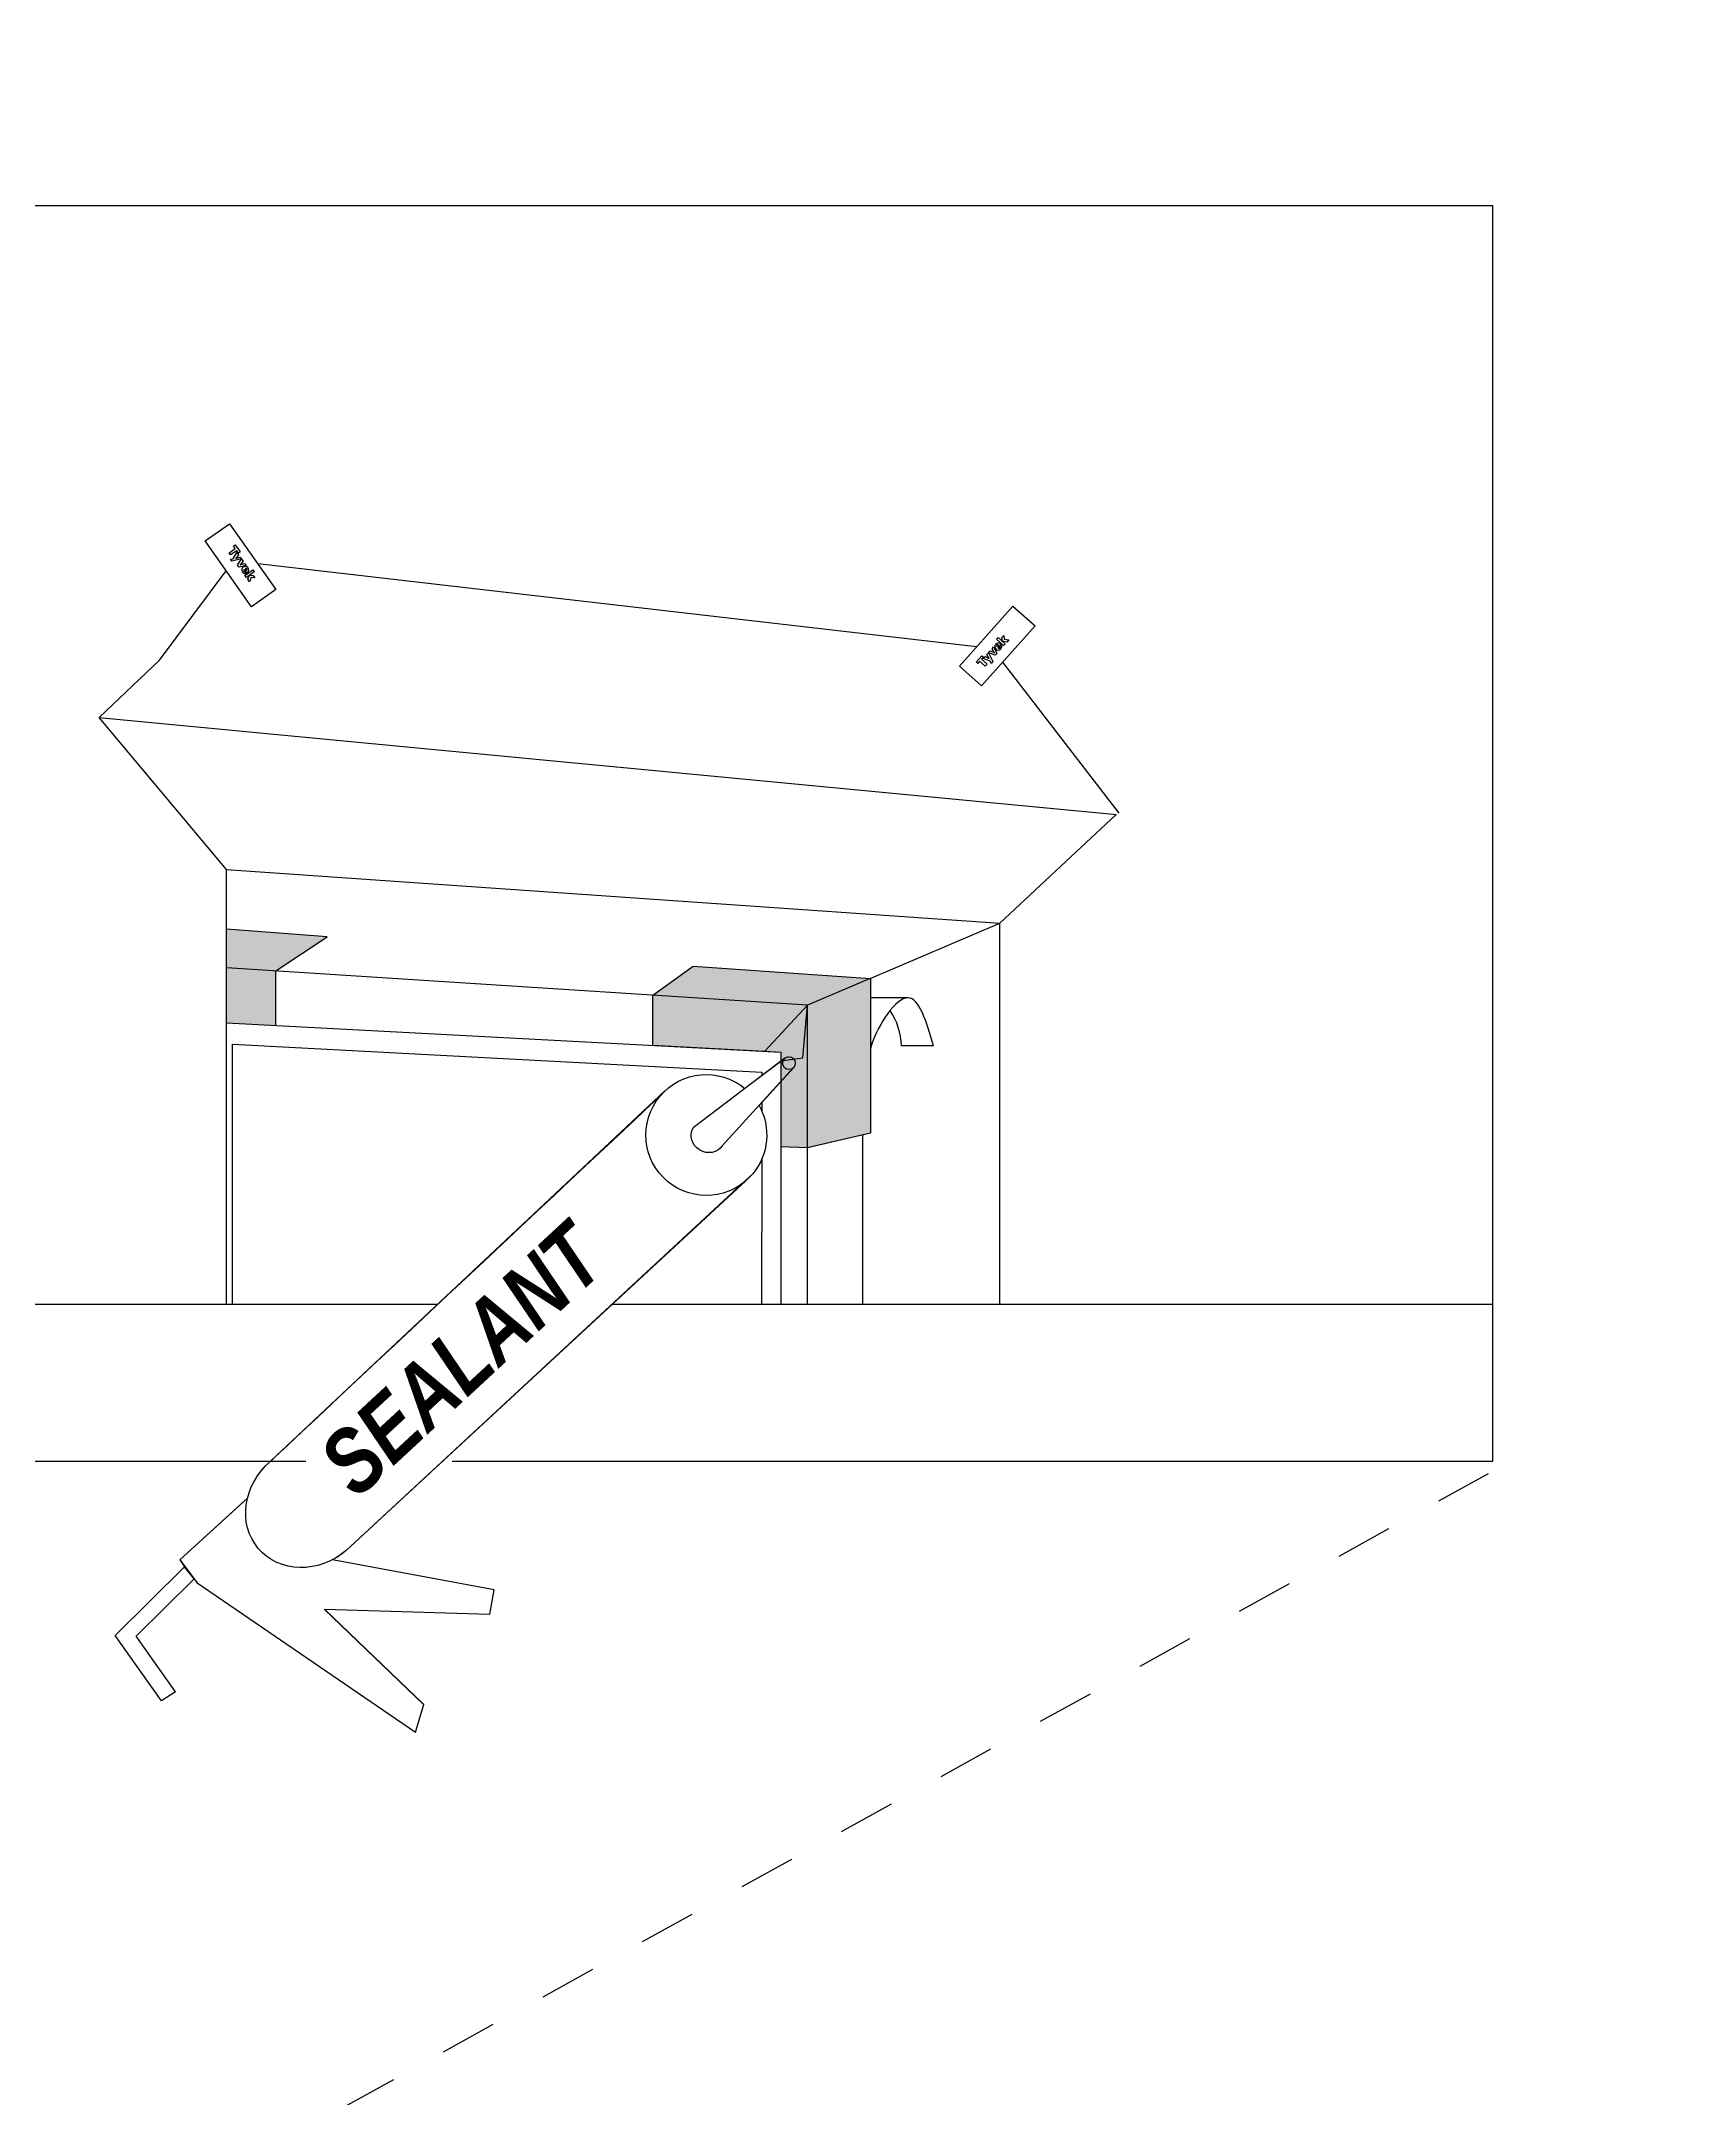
# Model space of a CAD drawing. Extents: x -1328 to 5679, y -4611 to 1603.
# Drawn here: x -485.1 to -223.9, y -2425.3 to -2099.7 of the extents above; entities that cross this region are included whole.
import ezdxf

# ---------------------------------------------------------------- set-up
doc = ezdxf.new("R2010")
doc.units = 0
doc.header["$MEASUREMENT"] = 0
doc.linetypes.add('AI-Linetype-35', pattern=[18.002632, 9.001316, -9.001316])
for name, color, linetype, lineweight in [('-ATI-DETAIL', 7, 'Continuous', 0), ('.ATI-HATCH', 7, 'Continuous', 0), ('G-ANNO-TTLB', 7, 'Continuous', 0), ('TYVEK', 7, 'Continuous', 0), ('X-REF - TRACED', 7, 'Continuous', 0)]:
    doc.layers.add(name, color=color, linetype=linetype, lineweight=lineweight)

msp = doc.modelspace()

# ---------------------------------------------------------------- hatches: boundary and pattern name
at = {"layer": '.ATI-HATCH', "true_color": 0x808080, "transparency": 33554687}
h = msp.add_hatch(color=8, dxfattribs=at)
edge = h.paths.add_edge_path()
edge.add_spline(control_points=[(-447.98, -2246.86), (-447.98, -2246.86), (-439.85, -2241.46), (-439.85, -2241.46), (-439.85, -2241.46), (-455.82, -2240.27), (-455.82, -2240.27), (-455.82, -2240.27), (-455.82, -2246.35), (-455.82, -2246.35), (-455.82, -2246.35), (-447.98, -2246.86), (-447.98, -2246.86)], knot_values=[0, 0, 0, 0, 1, 1, 1, 2, 2, 2, 3, 3, 3, 4, 4, 4, 4], degree=3, periodic=0)
edge = h.paths.add_edge_path()
edge.add_spline(control_points=[(-363.82, -2252.28), (-363.82, -2252.28), (-353.93, -2248.06), (-353.93, -2248.06), (-353.93, -2248.06), (-381.91, -2246.09), (-381.91, -2246.09), (-381.91, -2246.09), (-388.29, -2250.7), (-388.29, -2250.7), (-388.29, -2250.7), (-363.82, -2252.28), (-363.82, -2252.28)], knot_values=[0, 0, 0, 0, 1, 1, 1, 2, 2, 2, 3, 3, 3, 4, 4, 4, 4], degree=3, periodic=0)
edge.add_line((-363.82, -2252.28), (-363.82, -2252.28))
edge = h.paths.add_edge_path()
edge.add_spline(control_points=[(-363.82, -2252.28), (-363.82, -2252.28), (-388.29, -2250.7), (-388.29, -2250.7), (-388.29, -2250.7), (-388.3, -2258.62), (-388.3, -2258.62), (-388.3, -2258.62), (-370.61, -2259.55), (-370.61, -2259.55), (-370.61, -2259.55), (-363.82, -2252.28), (-363.82, -2252.28)], knot_values=[0, 0, 0, 0, 1, 1, 1, 2, 2, 2, 3, 3, 3, 4, 4, 4, 4], degree=3, periodic=0)
edge.add_line((-363.82, -2252.28), (-363.82, -2252.28))
edge = h.paths.add_edge_path()
edge.add_spline(control_points=[(-364.56, -2260.62), (-364.56, -2260.62), (-363.82, -2252.28), (-363.82, -2252.28), (-363.82, -2252.28), (-370.61, -2259.55), (-370.61, -2259.55), (-370.61, -2259.55), (-368.03, -2259.69), (-368.03, -2259.69), (-368.03, -2259.69), (-368.03, -2261.07), (-368.03, -2261.07), (-368.03, -2261.07), (-364.56, -2260.62), (-364.56, -2260.62)], knot_values=[0, 0, 0, 0, 1, 1, 1, 2, 2, 2, 3, 3, 3, 4, 4, 4, 5, 5, 5, 5], degree=3, periodic=0)
edge.add_line((-364.56, -2260.62), (-364.56, -2260.62))
edge = h.paths.add_edge_path()
edge.add_spline(control_points=[(-363.82, -2252.28), (-363.82, -2252.28), (-364.56, -2260.62), (-364.56, -2260.62), (-364.56, -2260.62), (-368.03, -2261.07), (-368.03, -2261.07), (-368.03, -2261.07), (-368.03, -2274.68), (-368.03, -2274.68), (-368.03, -2274.68), (-363.87, -2274.84), (-363.87, -2274.84), (-363.87, -2274.84), (-363.82, -2274.83), (-363.82, -2274.83), (-363.82, -2274.83), (-363.82, -2252.28), (-363.82, -2252.28)], knot_values=[0, 0, 0, 0, 1, 1, 1, 2, 2, 2, 3, 3, 3, 4, 4, 4, 5, 5, 5, 6, 6, 6, 6], degree=3, periodic=0)
edge.add_line((-363.82, -2252.28), (-363.82, -2252.28))
edge = h.paths.add_edge_path()
edge.add_spline(control_points=[(-353.88, -2248.06), (-353.88, -2248.06), (-353.93, -2248.06), (-353.93, -2248.06), (-353.93, -2248.06), (-363.82, -2252.28), (-363.82, -2252.28), (-363.82, -2252.28), (-363.82, -2274.83), (-363.82, -2274.83), (-363.82, -2274.83), (-353.88, -2272.54), (-353.88, -2272.54), (-353.88, -2272.54), (-353.88, -2248.06), (-353.88, -2248.06)], knot_values=[0, 0, 0, 0, 1, 1, 1, 2, 2, 2, 3, 3, 3, 4, 4, 4, 5, 5, 5, 5], degree=3, periodic=0)
edge.add_line((-353.88, -2248.06), (-353.88, -2248.06))
at = {"layer": '.ATI-HATCH', "true_color": 0x808080, "transparency": 33554483}
msp.add_hatch(color=8, dxfattribs=at).paths.add_polyline_path([(-447.98, -2246.86), (-455.82, -2246.35), (-455.82, -2255.07), (-447.98, -2255.49)])
at = {"layer": 'G-ANNO-TTLB', "true_color": 0xff00ff, "transparency": 33554687}
h = msp.add_hatch(color=6, dxfattribs=at)
edge = h.paths.add_edge_path()
edge.add_spline(control_points=[(1601.48, -3473.69), (1601.48, -3473.69), (-1328.04, -3473.69), (-1328.04, -3473.69), (-1328.04, -3473.69), (-1328.04, -1016.69), (-1328.04, -1016.69), (-1328.04, -1016.69), (1601.48, -1016.69), (1601.48, -1016.69), (1601.48, -1016.69), (1601.48, -3473.69), (1601.48, -3473.69)], knot_values=[0, 0, 0, 0, 1, 1, 1, 2, 2, 2, 3, 3, 3, 4, 4, 4, 4], degree=3, periodic=0)
edge = h.paths.add_edge_path()
edge.add_spline(control_points=[(-1319.04, -1025.69), (-1319.04, -1025.69), (-1319.04, -3464.69), (-1319.04, -3464.69), (-1319.04, -3464.69), (1592.48, -3464.69), (1592.48, -3464.69), (1592.48, -3464.69), (1592.48, -1025.69), (1592.48, -1025.69), (1592.48, -1025.69), (-1319.04, -1025.69), (-1319.04, -1025.69)], knot_values=[0, 0, 0, 0, 1, 1, 1, 2, 2, 2, 3, 3, 3, 4, 4, 4, 4], degree=3, periodic=0)
edge.add_line((-1319.04, -1025.69), (-1319.04, -1025.69))

# ---------------------------------------------------------------- linework, layer by layer
at = {"layer": '-ATI-DETAIL', "color": 252, "lineweight": 25, "true_color": 0x848484}
for p, q in [((-453.03, -2182.89), (-453.25, -2183.04)), ((-452.99, -2183.32), (-453.07, -2183.38)), ((-452.99, -2183.32), (-452.57, -2183.92)), ((-452.87, -2183.68), (-452.66, -2183.98)), ((-452.81, -2183.21), (-452.61, -2183.49)), ((-452.57, -2183.92), (-452.44, -2183.83)), ((-334.1, -2195.85), (-333.9, -2196.03)), ((-333.84, -2195.57), (-333.6, -2195.31)), ((-333.68, -2195.72), (-333.19, -2195.17)), ((-333.68, -2195.72), (-333.61, -2195.78)), ((-333.36, -2195.51), (-333.12, -2195.24)), ((-333.19, -2195.17), (-333.32, -2195.06))]:
    msp.add_line(p, q, dxfattribs=at)
for points in [[(-454.43, -2179.45), (-453.65, -2180.55), (-453.91, -2180.73), (-454.18, -2180.36), (-455.14, -2181.04), (-455.39, -2180.69), (-454.42, -2180.01), (-454.69, -2179.64)], [(-453.42, -2181.68), (-453.17, -2182.03), (-453.63, -2182.6), (-452.93, -2182.37), (-452.71, -2182.68), (-453.79, -2182.96), (-454.05, -2182.6)], [(-451.64, -2183.41), (-451.41, -2183.73), (-452.63, -2184.6), (-452.87, -2184.27)], [(-452.16, -2184.26), (-451.58, -2184.28), (-451.32, -2184.64), (-451.89, -2184.6), (-452.15, -2185.28), (-452.42, -2184.89)], [(-333.9, -2194.38), (-333.64, -2194.08), (-332.52, -2195.08), (-332.79, -2195.38)], [(-332.95, -2194.69), (-333.07, -2194.12), (-332.77, -2193.79), (-332.68, -2194.35), (-331.97, -2194.45), (-332.29, -2194.81)], [(-337.13, -2197.99), (-336.24, -2196.98), (-336, -2197.19), (-336.31, -2197.54), (-335.42, -2198.33), (-335.71, -2198.65), (-336.59, -2197.86), (-336.89, -2198.2)], [(-335.19, -2196.5), (-334.9, -2196.18), (-334.24, -2196.5), (-334.63, -2195.87), (-334.37, -2195.59), (-333.85, -2196.57), (-334.15, -2196.9)]]:
    msp.add_lwpolyline(points, close=True, dxfattribs=at)
for points in [[(-454.14, -2180.66), (-453.89, -2181.01), (-454.34, -2181.58), (-453.64, -2181.36), (-453.42, -2181.67), (-454.94, -2182.03), (-455.17, -2181.72), (-454.76, -2181.63), (-454.15, -2180.65), (-454.14, -2180.66)], [(-336.02, -2197.43), (-335.73, -2197.11), (-335.08, -2197.42), (-335.45, -2196.79), (-335.2, -2196.51), (-334.5, -2197.91), (-334.76, -2198.2), (-334.94, -2197.82), (-336.03, -2197.44), (-336.02, -2197.43)]]:
    msp.add_lwpolyline(points, dxfattribs=at)
for points, knots in [([(-453.25, -2183.04), (-453.45, -2183.3), (-453.4, -2183.67), (-453.14, -2183.87), (-453, -2183.97), (-452.83, -2184.01), (-452.66, -2183.98)], [0, 0, 0, 0, 1, 1, 1, 2, 2, 2, 2]), ([(-453.07, -2183.38), (-453.15, -2183.46), (-453.14, -2183.57), (-453.07, -2183.64), (-453.02, -2183.7), (-452.94, -2183.71), (-452.87, -2183.68)], [0, 0, 0, 0, 1, 1, 1, 2, 2, 2, 2]), ([(-452.44, -2183.83), (-452.21, -2183.6), (-452.21, -2183.24), (-452.44, -2183.02), (-452.59, -2182.87), (-452.82, -2182.81), (-453.03, -2182.89)], [0, 0, 0, 0, 1, 1, 1, 2, 2, 2, 2]), ([(-452.61, -2183.49), (-452.52, -2183.45), (-452.48, -2183.35), (-452.52, -2183.26), (-452.56, -2183.17), (-452.66, -2183.12), (-452.75, -2183.16), (-452.78, -2183.17), (-452.8, -2183.19), (-452.81, -2183.21)], [0, 0, 0, 0, 1, 1, 1, 2, 2, 2, 3, 3, 3, 3]), ([(-333.32, -2195.06), (-333.58, -2194.9), (-333.94, -2194.98), (-334.1, -2195.24), (-334.22, -2195.43), (-334.22, -2195.66), (-334.1, -2195.85)], [0, 0, 0, 0, 1, 1, 1, 2, 2, 2, 2]), ([(-333.6, -2195.31), (-333.66, -2195.23), (-333.77, -2195.21), (-333.85, -2195.27), (-333.93, -2195.33), (-333.95, -2195.44), (-333.89, -2195.52), (-333.88, -2195.54), (-333.86, -2195.56), (-333.84, -2195.57)], [0, 0, 0, 0, 1, 1, 1, 2, 2, 2, 3, 3, 3, 3]), ([(-333.9, -2196.03), (-333.61, -2196.16), (-333.26, -2196.03), (-333.12, -2195.74), (-333.05, -2195.58), (-333.05, -2195.4), (-333.12, -2195.24)], [0, 0, 0, 0, 1, 1, 1, 2, 2, 2, 2]), ([(-333.61, -2195.78), (-333.52, -2195.84), (-333.41, -2195.81), (-333.35, -2195.72), (-333.31, -2195.66), (-333.32, -2195.57), (-333.36, -2195.51)], [0, 0, 0, 0, 1, 1, 1, 2, 2, 2, 2])]:
    msp.add_open_spline(points, degree=3, knots=knots, dxfattribs=at)
at = {"layer": '.ATI-HATCH'}
msp.add_lwpolyline([(-447.98, -2246.86), (-455.82, -2246.35), (-455.82, -2255.07), (-447.98, -2255.49)], close=True, dxfattribs=at)
for points, knots in [([(-447.98, -2246.86), (-447.98, -2246.86), (-439.85, -2241.46), (-439.85, -2241.46), (-439.85, -2241.46), (-455.82, -2240.27), (-455.82, -2240.27), (-455.82, -2240.27), (-455.82, -2246.35), (-455.82, -2246.35), (-455.82, -2246.35), (-447.98, -2246.86), (-447.98, -2246.86)], [0, 0, 0, 0, 1, 1, 1, 2, 2, 2, 3, 3, 3, 4, 4, 4, 4]), ([(-363.82, -2252.28), (-363.82, -2252.28), (-353.93, -2248.06), (-353.93, -2248.06), (-353.93, -2248.06), (-381.91, -2246.09), (-381.91, -2246.09), (-381.91, -2246.09), (-388.29, -2250.7), (-388.29, -2250.7), (-388.29, -2250.7), (-363.82, -2252.28), (-363.82, -2252.28)], [0, 0, 0, 0, 1, 1, 1, 2, 2, 2, 3, 3, 3, 4, 4, 4, 4]), ([(-353.88, -2248.06), (-353.88, -2248.06), (-353.93, -2248.06), (-353.93, -2248.06), (-353.93, -2248.06), (-363.82, -2252.28), (-363.82, -2252.28), (-363.82, -2252.28), (-363.82, -2274.83), (-363.82, -2274.83), (-363.82, -2274.83), (-353.88, -2272.54), (-353.88, -2272.54), (-353.88, -2272.54), (-353.88, -2248.06), (-353.88, -2248.06)], [0, 0, 0, 0, 1, 1, 1, 2, 2, 2, 3, 3, 3, 4, 4, 4, 5, 5, 5, 5]), ([(-363.82, -2252.28), (-363.82, -2252.28), (-388.29, -2250.7), (-388.29, -2250.7), (-388.29, -2250.7), (-388.3, -2258.62), (-388.3, -2258.62), (-388.3, -2258.62), (-370.61, -2259.55), (-370.61, -2259.55), (-370.61, -2259.55), (-363.82, -2252.28), (-363.82, -2252.28)], [0, 0, 0, 0, 1, 1, 1, 2, 2, 2, 3, 3, 3, 4, 4, 4, 4]), ([(-364.56, -2260.62), (-364.56, -2260.62), (-363.82, -2252.28), (-363.82, -2252.28), (-363.82, -2252.28), (-370.61, -2259.55), (-370.61, -2259.55), (-370.61, -2259.55), (-368.03, -2259.69), (-368.03, -2259.69), (-368.03, -2259.69), (-368.03, -2261.07), (-368.03, -2261.07), (-368.03, -2261.07), (-364.56, -2260.62), (-364.56, -2260.62)], [0, 0, 0, 0, 1, 1, 1, 2, 2, 2, 3, 3, 3, 4, 4, 4, 5, 5, 5, 5]), ([(-363.82, -2252.28), (-363.82, -2252.28), (-364.56, -2260.62), (-364.56, -2260.62), (-364.56, -2260.62), (-368.03, -2261.07), (-368.03, -2261.07), (-368.03, -2261.07), (-368.03, -2274.68), (-368.03, -2274.68), (-368.03, -2274.68), (-363.87, -2274.84), (-363.87, -2274.84), (-363.87, -2274.84), (-363.82, -2274.83), (-363.82, -2274.83), (-363.82, -2274.83), (-363.82, -2252.28), (-363.82, -2252.28)], [0, 0, 0, 0, 1, 1, 1, 2, 2, 2, 3, 3, 3, 4, 4, 4, 5, 5, 5, 6, 6, 6, 6])]:
    msp.add_open_spline(points, degree=3, knots=knots, dxfattribs=at)
at = {"layer": 'G-ANNO-TTLB'}
for points in [[(1601.48, -3473.69), (1601.48, -3473.69), (-1328.04, -3473.69), (-1328.04, -3473.69), (-1328.04, -3473.69), (-1328.04, -1016.69), (-1328.04, -1016.69), (-1328.04, -1016.69), (1601.48, -1016.69), (1601.48, -1016.69), (1601.48, -1016.69), (1601.48, -3473.69), (1601.48, -3473.69)], [(-1319.04, -1025.69), (-1319.04, -1025.69), (-1319.04, -3464.69), (-1319.04, -3464.69), (-1319.04, -3464.69), (1592.48, -3464.69), (1592.48, -3464.69), (1592.48, -3464.69), (1592.48, -1025.69), (1592.48, -1025.69), (1592.48, -1025.69), (-1319.04, -1025.69), (-1319.04, -1025.69)]]:
    msp.add_open_spline(points, degree=3, knots=[0, 0, 0, 0, 1, 1, 1, 2, 2, 2, 3, 3, 3, 4, 4, 4, 4], dxfattribs=at)
at = {"layer": 'TYVEK', "color": 1, "lineweight": 25, "true_color": 0xff0000}
for p, q in [((-337.07, -2195.56), (-450.84, -2182.46)), ((-314.52, -2221.91), (-332.94, -2198.01)), ((-455.82, -2230.78), (-475.94, -2206.77)), ((-475.94, -2206.77), (-314.95, -2222.08)), ((-314.99, -2222.08), (-333.37, -2239.28)), ((-455.82, -2299.65), (-455.82, -2230.78)), ((-333.37, -2299.65), (-333.37, -2239.28)), ((-422.41, -2299.65), (-549.1, -2299.65)), ((-255.35, -2299.65), (-394.78, -2299.65))]:
    msp.add_line(p, q, dxfattribs=at)
at = {"layer": 'TYVEK', "color": 2, "lineweight": 25, "true_color": 0xffff00}
for p in [(-353.93, -2248.06), (-333.37, -2299.65)]:
    msp.add_line(p, (-333.37, -2239.28), dxfattribs=at)
at = {"layer": 'TYVEK', "color": 4, "lineweight": 25, "true_color": 0x00ffff}
for p, q in [((-388.29, -2250.7), (-381.91, -2246.09)), ((-381.91, -2246.09), (-353.88, -2248.06)), ((-353.93, -2248.06), (-363.82, -2252.28)), ((-353.88, -2248.06), (-353.88, -2272.54)), ((-388.3, -2258.62), (-388.29, -2250.7)), ((-363.82, -2252.28), (-370.61, -2259.55)), ((-364.56, -2260.62), (-363.82, -2252.28)), ((-347.9, -2251.11), (-353.88, -2251.11)), ((-343.88, -2258.72), (-348.97, -2258.72)), ((-368.03, -2261.07), (-364.56, -2260.62)), ((-353.88, -2272.54), (-363.87, -2274.84)), ((-363.87, -2274.84), (-368.03, -2274.68)), ((-355.15, -2272.83), (-355.15, -2299.65))]:
    msp.add_line(p, q, dxfattribs=at)
at = {"layer": 'TYVEK', "color": 3, "lineweight": 25, "true_color": 0x00ff00}
for p, q in [((-371.07, -2267.65), (-371.07, -2269.02)), ((-371.08, -2276.63), (-371.09, -2299.65))]:
    msp.add_line(p, q, dxfattribs=at)
at = {"layer": 'TYVEK', "color": 18, "linetype": 'AI-Linetype-35', "lineweight": 25, "true_color": 0x000000}
msp.add_line((-626.22, -2531.19), (-249.69, -2322.84), dxfattribs=at)
at = {"layer": 'TYVEK', "color": 18, "lineweight": 25, "true_color": 0x000000}
msp.add_lwpolyline([(-420.09, -2324.44), (-255.35, -2324.44), (-255.35, -2125.77), (-548.31, -2125.77), (-548.74, -2324.44), (-443.23, -2324.44)], dxfattribs=at)
at = {"layer": 'TYVEK', "color": 2, "lineweight": 25, "true_color": 0xffff00}
for points in [[(-455.33, -2176.1), (-447.98, -2186.5), (-451.83, -2189.22), (-459.18, -2178.82)], [(-327.81, -2192.26), (-336.28, -2201.76), (-339.8, -2198.62), (-331.32, -2189.12)]]:
    msp.add_lwpolyline(points, close=True, dxfattribs=at)
at = {"layer": 'TYVEK', "color": 1, "lineweight": 25, "true_color": 0xff0000}
msp.add_lwpolyline([(-475.94, -2206.77), (-466.42, -2197.66), (-455.84, -2183.55)], dxfattribs=at)
at = {"layer": 'TYVEK', "color": 2, "lineweight": 25, "true_color": 0xffff00}
msp.add_lwpolyline([(-455.82, -2299.65), (-455.82, -2230.78), (-333.37, -2239.28)], dxfattribs=at)
at = {"layer": 'TYVEK', "color": 4, "lineweight": 25, "true_color": 0x00ffff}
for points in [[(-447.98, -2255.49), (-447.98, -2246.86), (-439.85, -2241.46), (-455.82, -2240.27)], [(-363.82, -2299.65), (-363.82, -2252.28), (-455.82, -2246.35)]]:
    msp.add_lwpolyline(points, dxfattribs=at)
at = {"layer": 'TYVEK', "color": 3, "lineweight": 25, "true_color": 0x00ff00}
for points in [[(-455.82, -2255.07), (-368.03, -2259.69), (-368.03, -2299.65)], [(-454.84, -2299.67), (-454.84, -2258.44), (-371.07, -2262.86), (-371.07, -2263.45)]]:
    msp.add_lwpolyline(points, dxfattribs=at)
at = {"layer": 'TYVEK', "color": 4, "lineweight": 25, "true_color": 0x00ffff}
msp.add_open_spline([(-343.88, -2258.72), (-345, -2254.93), (-346.13, -2251.14), (-347.94, -2251.11), (-349.88, -2251.08), (-352.61, -2255.37), (-353.63, -2258.38), (-353.72, -2258.65), (-353.8, -2258.91), (-353.88, -2259.16)], degree=3, knots=[0, 0, 0, 0, 1, 1, 1, 2, 2, 2, 3, 3, 3, 3], dxfattribs=at)
msp.add_open_spline([(-348.97, -2258.72), (-349.02, -2256.72), (-349.64, -2254.78), (-350.75, -2253.11)], degree=3, dxfattribs=at)
at = {"layer": 'X-REF - TRACED', "color": 1, "lineweight": 25, "true_color": 0xff0000}
for p, q in [((-367.4, -2260.66), (-381.92, -2271.69)), ((-366.06, -2262.16), (-377.35, -2274.52)), ((-448.82, -2324.44), (-386.4, -2265.84)), ((-436.84, -2338.55), (-373.62, -2280.08)), ((-452.91, -2330.65), (-463.17, -2340.04)), ((-463.17, -2340.04), (-460.44, -2343.7)), ((-413.44, -2344.77), (-438.73, -2340.07)), ((-473.4, -2351.99), (-462.46, -2341.14)), ((-470.1, -2352.13), (-460.94, -2343.03)), ((-460.94, -2343.03), (-462.46, -2341.14)), ((-460.44, -2343.7), (-425.9, -2367.29)), ((-414.11, -2348.61), (-413.44, -2344.77)), ((-424.55, -2362.95), (-440.27, -2347.86)), ((-440.27, -2347.86), (-414.11, -2348.61)), ((-466.07, -2362.36), (-473.4, -2351.99)), ((-463.87, -2360.94), (-470.1, -2352.13)), ((-463.87, -2360.94), (-466.07, -2362.36)), ((-425.9, -2367.29), (-424.55, -2362.95))]:
    msp.add_line(p, q, dxfattribs=at)
msp.add_circle((-366.77, -2261.45), 1.01, dxfattribs=at)
at = {"layer": 'X-REF - TRACED'}
msp.add_open_spline([(-365.8, -2261.75), (-365.85, -2261.91), (-365.95, -2262.05), (-366.07, -2262.16), (-366.07, -2262.16), (-366.06, -2262.17), (-366.06, -2262.17), (-366.06, -2262.17), (-371.51, -2268.14), (-371.51, -2268.14), (-369.57, -2271.6), (-369.96, -2275.9), (-372.5, -2278.94), (-372.5, -2278.94), (-374.3, -2280.61), (-374.3, -2280.61), (-374.3, -2280.61), (-436.84, -2338.55), (-436.84, -2338.55), (-437.53, -2339.14), (-438.26, -2339.63), (-439.03, -2340.02), (-439.03, -2340.02), (-413.44, -2344.77), (-413.44, -2344.77), (-413.44, -2344.77), (-414.1, -2348.61), (-414.1, -2348.61), (-414.1, -2348.61), (-440.27, -2347.87), (-440.27, -2347.87), (-440.27, -2347.87), (-424.55, -2362.96), (-424.55, -2362.96), (-424.55, -2362.96), (-425.9, -2367.29), (-425.9, -2367.29), (-425.9, -2367.29), (-460.44, -2343.71), (-460.44, -2343.71), (-460.44, -2343.71), (-460.94, -2343.03), (-460.94, -2343.03), (-460.94, -2343.03), (-470.1, -2352.14), (-470.1, -2352.14), (-470.1, -2352.14), (-463.87, -2360.94), (-463.87, -2360.94), (-463.87, -2360.94), (-466.07, -2362.37), (-466.07, -2362.37), (-466.07, -2362.37), (-473.4, -2352), (-473.4, -2352), (-473.4, -2352), (-462.46, -2341.14), (-462.46, -2341.14), (-462.46, -2341.14), (-463.17, -2340.04), (-463.17, -2340.04), (-463.17, -2340.04), (-452.48, -2330.27), (-452.48, -2330.27), (-452.48, -2330.27), (-452.48, -2330.26), (-452.48, -2330.26), (-451.95, -2328.12), (-450.71, -2326.05), (-448.82, -2324.44), (-448.82, -2324.44), (-386.98, -2266.44), (-387.2, -2266.7), (-387.2, -2266.7), (-386.52, -2265.97), (-386.52, -2265.97), (-386.46, -2265.91), (-386.4, -2265.85), (-386.34, -2265.8), (-386.34, -2265.8), (-386.32, -2265.78), (-386.32, -2265.78), (-384.51, -2264.12), (-382.19, -2263.26), (-379.84, -2263.26), (-377.68, -2263.26), (-375.51, -2263.98), (-373.73, -2265.47), (-373.73, -2265.47), (-367.42, -2260.69), (-367.42, -2260.69), (-367.41, -2260.68), (-367.41, -2260.67), (-367.4, -2260.67), (-367.15, -2260.46), (-366.8, -2260.38), (-366.47, -2260.49), (-365.93, -2260.65), (-365.64, -2261.22), (-365.8, -2261.75)], degree=3, knots=[0, 0, 0, 0, 1, 1, 1, 2, 2, 2, 3, 3, 3, 4, 4, 4, 5, 5, 5, 6, 6, 6, 7, 7, 7, 8, 8, 8, 9, 9, 9, 10, 10, 10, 11, 11, 11, 12, 12, 12, 13, 13, 13, 14, 14, 14, 15, 15, 15, 16, 16, 16, 17, 17, 17, 18, 18, 18, 19, 19, 19, 20, 20, 20, 21, 21, 21, 22, 22, 22, 23, 23, 23, 24, 24, 24, 25, 25, 25, 26, 26, 26, 27, 27, 27, 28, 28, 28, 29, 29, 29, 30, 30, 30, 31, 31, 31, 32, 32, 32, 33, 33, 33, 33], dxfattribs=at)
at = {"layer": 'X-REF - TRACED', "color": 1, "lineweight": 25, "true_color": 0xff0000}
for points, knots in [([(-371.51, -2268.13), (-369.57, -2271.59), (-369.96, -2275.89), (-372.5, -2278.94), (-375.88, -2283), (-381.91, -2283.55), (-385.97, -2280.17), (-390.03, -2276.79), (-390.58, -2270.76), (-387.2, -2266.7), (-383.82, -2262.64), (-377.79, -2262.09), (-373.73, -2265.47)], [0, 0, 0, 0, 1, 1, 1, 2, 2, 2, 3, 3, 3, 4, 4, 4, 4]), ([(-377.35, -2274.52), (-378.05, -2275.66), (-379.65, -2275.95), (-380.91, -2275.17), (-382.17, -2274.39), (-382.62, -2272.83), (-381.92, -2271.69)], [0, 0, 0, 0, 1, 1, 1, 2, 2, 2, 2]), ([(-436.84, -2338.55), (-441.22, -2342.27), (-447.46, -2342.13), (-450.76, -2338.23), (-454.07, -2334.33), (-453.2, -2328.16), (-448.82, -2324.44)], [0, 0, 0, 0, 1, 1, 1, 2, 2, 2, 2])]:
    msp.add_open_spline(points, degree=3, knots=knots, dxfattribs=at)

# ---------------------------------------------------------------- texts
at = {"layer": 'X-REF - TRACED', "insert": (-435.04, -2330.64), "char_height": 0.2, "attachment_point": 7, "rotation": 42.8024}
msp.add_mtext('\\C252;\\c8684676;\\FArial Narrow Bold Italic|b1|i1|c1;\\H10.103123;\\W0.994518;SEALANT', dxfattribs=at)

doc.saveas('drawing.dxf')
